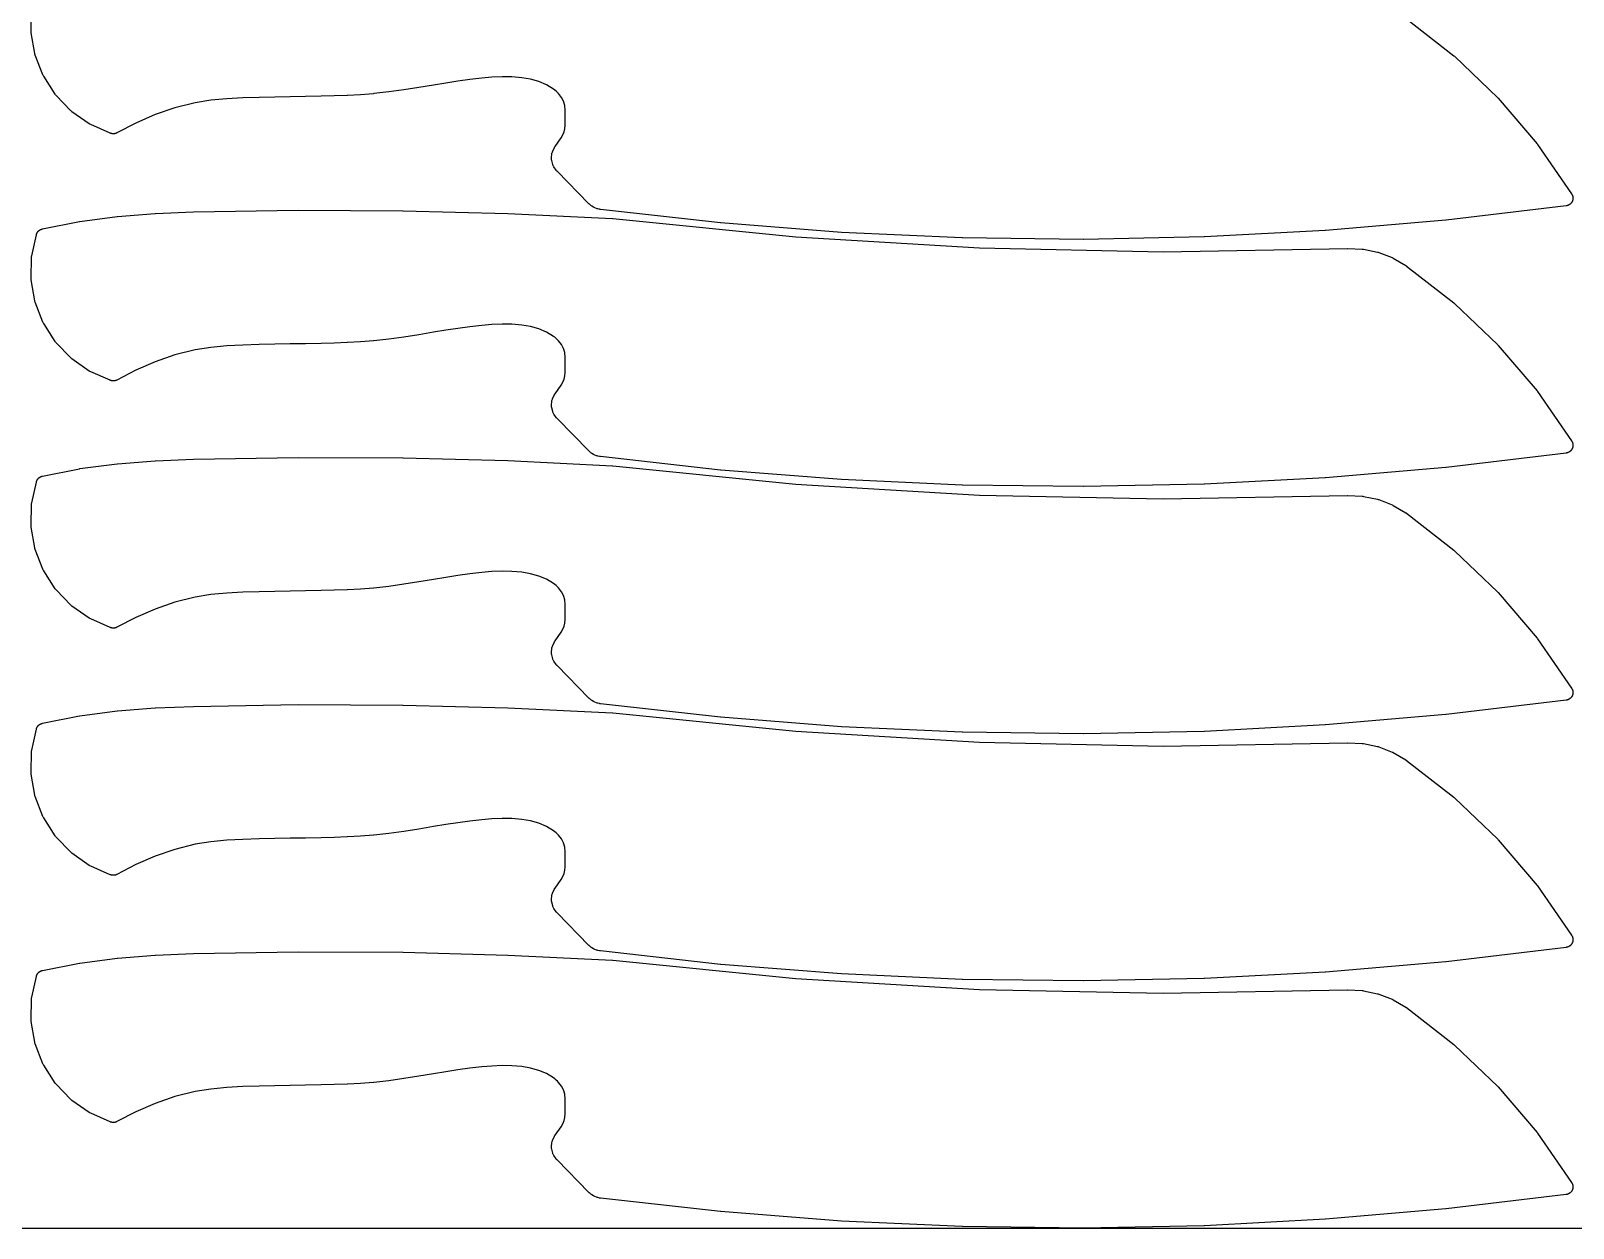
# Model space of a CAD drawing. Header units: metres. Extents: x 0 to 3000, y 0 to 1240.
# Drawn here: x 399.4 to 798.9, y 0 to 310 of the extents above; entities that cross this region are included whole.
import ezdxf

# ---------------------------------------------------------------- set-up
doc = ezdxf.new("R2010")
doc.units = ezdxf.units.M

msp = doc.modelspace()

# ---------------------------------------------------------------- linework, layer by layer
at = {"color": 7}
msp.add_lwpolyline([(0, 0), (3000, 0), (3000, 1240), (0, 1240), (0, 0)], close=True, dxfattribs=at)
at = {"color": 1}
msp.add_lwpolyline([(755.72, 313.1), (767.97, 303.55), (768.12, 303.41), (779.31, 292.7), (779.45, 292.55), (789.5, 280.76), (789.63, 280.6), (798.46, 267.82), (798.5, 267.74), (798.55, 267.66), (798.56, 267.65), (798.56, 267.65), (798.6, 267.57), (798.64, 267.48), (798.64, 267.48), (798.65, 267.47), (798.68, 267.39), (798.71, 267.3), (798.71, 267.29), (798.71, 267.29), (798.74, 267.2), (798.76, 267.11), (798.76, 267.1), (798.77, 267.1), (798.78, 267.01), (798.8, 266.92), (798.8, 266.91), (798.8, 266.91), (798.8, 266.81), (798.81, 266.72), (798.81, 266.71), (798.81, 266.71), (798.81, 266.62), (798.8, 266.52), (798.8, 266.52), (798.8, 266.51), (798.79, 266.42), (798.78, 266.33), (798.78, 266.32), (798.78, 266.32), (798.76, 266.23), (798.74, 266.14), (798.73, 266.13), (798.73, 266.13), (798.7, 266.04), (798.67, 265.95), (798.67, 265.95), (798.67, 265.94), (798.63, 265.86), (798.59, 265.77), (798.59, 265.77), (798.59, 265.76), (798.54, 265.68), (798.5, 265.6), (798.49, 265.6), (798.49, 265.59), (798.44, 265.52), (798.38, 265.44), (798.38, 265.44), (798.38, 265.43), (798.31, 265.36), (798.25, 265.29), (798.25, 265.29), (798.25, 265.29), (798.18, 265.22), (798.11, 265.16), (798.11, 265.16), (798.1, 265.15), (798.03, 265.1), (797.96, 265.04), (797.95, 265.04), (797.95, 265.03), (797.87, 264.98), (797.79, 264.93), (797.78, 264.93), (797.78, 264.93), (797.7, 264.89), (797.61, 264.85), (797.61, 264.85), (797.6, 264.84), (797.52, 264.81), (797.43, 264.78), (797.42, 264.78), (797.42, 264.77), (797.33, 264.75), (797.24, 264.73), (797.24, 264.72), (797.23, 264.72), (797.14, 264.71), (797.05, 264.69), (765.94, 260.98), (765.87, 260.98), (734.69, 258.29), (734.62, 258.29), (703.38, 256.63), (703.31, 256.63), (672.04, 256), (671.98, 256), (640.7, 256.4), (640.64, 256.4), (609.38, 257.82), (609.32, 257.83), (578.11, 260.28), (578.05, 260.29), (546.91, 263.77), (546.91, 263.77), (546.91, 263.77), (546.81, 263.78), (546.72, 263.8), (546.72, 263.8), (546.72, 263.8), (546.23, 263.9), (546.06, 263.94), (545.91, 264), (545.45, 264.18), (545.29, 264.25), (545.15, 264.33), (544.72, 264.59), (544.58, 264.68), (544.45, 264.78), (544.07, 265.11), (544.01, 265.17), (543.95, 265.22), (535.68, 273.65), (535.62, 273.71), (535.57, 273.76), (535.57, 273.76), (535.56, 273.78), (535.54, 273.79), (535.5, 273.86), (535.45, 273.92), (534.86, 274.79), (534.76, 274.94), (534.68, 275.1), (534.62, 275.26), (534.57, 275.43), (534.31, 276.42), (534.27, 276.64), (534.25, 276.87), (534.26, 277.1), (534.35, 278.12), (534.38, 278.29), (534.42, 278.47), (534.47, 278.63), (534.54, 278.79), (534.99, 279.75), (535.03, 279.82), (535.06, 279.89), (535.07, 279.9), (535.08, 279.92), (535.13, 279.99), (535.17, 280.05), (536.74, 282.27), (537.22, 283.05), (537.53, 283.83), (537.73, 284.65), (537.8, 285.56), (537.8, 289.43), (537.68, 290.68), (537.35, 291.77), (536.83, 292.78), (536.06, 293.75), (535.78, 294.03), (535.44, 294.35), (535.08, 294.65), (534.77, 294.9), (532.95, 296.02), (530.98, 296.85), (528.83, 297.45), (526.58, 297.84), (524.02, 298.06), (521.44, 298.09), (518.84, 297.98), (516.22, 297.75), (513.11, 297.39), (509.99, 296.96), (506.86, 296.47), (503.72, 295.96), (499.88, 295.32), (499.86, 295.32), (496.02, 294.71), (495.98, 294.71), (492.14, 294.17), (492.08, 294.17), (488.22, 293.74), (488.16, 293.73), (484.8, 293.47), (484.75, 293.46), (481.38, 293.28), (481.34, 293.28), (477.97, 293.16), (477.95, 293.16), (474.58, 293.08), (474.57, 293.08), (470.57, 293), (470.56, 293), (466.56, 292.93), (462.56, 292.86), (458.56, 292.77), (454.34, 292.65), (450.16, 292.42), (446.04, 292.02), (442, 291.38), (436.74, 290.08), (431.6, 288.3), (426.59, 286.12), (421.69, 283.58), (421.69, 283.57), (421.68, 283.57), (421.6, 283.53), (421.51, 283.5), (421.51, 283.49), (421.5, 283.49), (421.41, 283.46), (421.33, 283.43), (421.32, 283.43), (421.32, 283.43), (421.23, 283.41), (421.14, 283.39), (421.13, 283.39), (421.12, 283.38), (421.03, 283.37), (420.94, 283.36), (420.94, 283.36), (420.93, 283.36), (420.84, 283.36), (420.74, 283.35), (420.74, 283.35), (420.73, 283.35), (420.64, 283.36), (420.55, 283.37), (420.54, 283.37), (420.54, 283.37), (420.45, 283.38), (420.36, 283.4), (420.35, 283.4), (420.34, 283.4), (420.26, 283.42), (420.17, 283.45), (420.16, 283.45), (420.16, 283.45), (420.07, 283.48), (419.98, 283.51), (419.98, 283.52), (419.97, 283.52), (414.9, 285.73), (414.72, 285.82), (414.55, 285.92), (410.05, 289.05), (409.9, 289.17), (409.76, 289.31), (405.95, 293.26), (405.82, 293.41), (405.71, 293.57), (402.73, 298.23), (402.63, 298.4), (402.55, 298.58), (400.54, 303.74), (400.48, 303.93), (400.43, 304.12), (399.48, 309.52), (399.46, 309.71), (399.45, 309.91), (399.58, 315.39)], dxfattribs=at)
for points in [[(535.57, 209.76), (535.56, 209.78), (535.54, 209.79), (535.5, 209.86), (535.45, 209.92), (534.86, 210.79), (534.76, 210.94), (534.68, 211.1), (534.62, 211.26), (534.57, 211.43), (534.31, 212.42), (534.27, 212.64), (534.25, 212.87), (534.26, 213.1), (534.35, 214.12), (534.38, 214.29), (534.42, 214.47), (534.47, 214.63), (534.54, 214.79), (534.99, 215.75), (535.03, 215.82), (535.06, 215.89), (535.07, 215.9), (535.08, 215.92), (535.13, 215.99), (535.17, 216.05), (536.74, 218.27), (537.22, 219.05), (537.53, 219.83), (537.73, 220.65), (537.8, 221.56), (537.8, 225.43), (537.68, 226.68), (537.35, 227.77), (536.83, 228.78), (536.06, 229.75), (535.78, 230.03), (535.44, 230.35), (535.08, 230.65), (534.77, 230.9), (532.95, 232.02), (530.98, 232.85), (528.83, 233.45), (526.58, 233.84), (524.02, 234.06), (521.44, 234.09), (518.84, 233.98), (516.22, 233.75), (513.11, 233.39), (509.99, 232.96), (506.86, 232.47), (503.72, 231.96), (499.88, 231.32), (499.86, 231.32), (496.02, 230.71), (495.98, 230.71), (492.14, 230.17), (492.08, 230.17), (488.22, 229.74), (488.16, 229.73), (484.8, 229.47), (484.75, 229.46), (481.38, 229.28), (481.34, 229.28), (477.97, 229.16), (477.95, 229.16), (474.58, 229.08), (474.57, 229.08), (470.57, 229), (470.56, 229), (466.56, 228.93), (462.56, 228.86), (458.56, 228.77), (454.34, 228.65), (450.16, 228.42), (446.04, 228.02), (442, 227.38), (436.74, 226.08), (431.6, 224.3), (426.59, 222.12), (421.69, 219.58), (421.69, 219.57), (421.68, 219.57), (421.6, 219.53), (421.51, 219.5), (421.51, 219.49), (421.5, 219.49), (421.41, 219.46), (421.33, 219.43), (421.32, 219.43), (421.32, 219.43), (421.23, 219.41), (421.14, 219.39), (421.13, 219.39), (421.12, 219.38), (421.03, 219.37), (420.94, 219.36), (420.94, 219.36), (420.93, 219.36), (420.84, 219.36), (420.74, 219.35), (420.74, 219.35), (420.73, 219.35), (420.64, 219.36), (420.55, 219.37), (420.54, 219.37), (420.54, 219.37), (420.45, 219.38), (420.36, 219.4), (420.35, 219.4), (420.34, 219.4), (420.26, 219.42), (420.17, 219.45), (420.16, 219.45), (420.16, 219.45), (420.07, 219.48), (419.98, 219.51), (419.98, 219.52), (419.97, 219.52), (414.9, 221.73), (414.72, 221.82), (414.55, 221.92), (410.05, 225.05), (409.9, 225.17), (409.76, 225.31), (405.95, 229.26), (405.82, 229.41), (405.71, 229.57), (402.73, 234.23), (402.63, 234.4), (402.55, 234.58), (400.54, 239.74), (400.48, 239.93), (400.43, 240.12), (399.48, 245.52), (399.46, 245.71), (399.45, 245.91), (399.58, 251.39), (399.59, 251.59), (399.63, 251.78), (400.83, 257.18), (400.85, 257.26), (400.87, 257.33), (400.88, 257.35), (400.88, 257.37), (400.91, 257.44), (400.93, 257.51), (400.95, 257.53), (400.95, 257.56), (400.99, 257.62), (401.02, 257.69), (401.03, 257.71), (401.04, 257.73), (401.08, 257.79), (401.12, 257.86), (401.13, 257.88), (401.15, 257.9), (401.19, 257.96), (401.24, 258.02), (401.25, 258.03), (401.27, 258.05), (401.32, 258.11), (401.37, 258.16), (401.39, 258.18), (401.4, 258.2), (401.46, 258.24), (401.51, 258.29), (401.53, 258.31), (401.55, 258.32), (401.61, 258.37), (401.67, 258.41), (401.69, 258.42), (401.71, 258.44), (401.78, 258.47), (401.84, 258.51), (401.86, 258.52), (401.88, 258.53), (401.95, 258.56), (402.02, 258.6), (402.04, 258.6), (402.06, 258.61), (402.13, 258.64), (402.2, 258.66), (402.22, 258.67), (402.25, 258.68), (402.32, 258.69), (402.39, 258.71), (411.99, 260.63), (412.12, 260.65), (421.79, 261.92), (421.89, 261.93), (431.62, 262.69), (431.69, 262.7), (441.49, 263.1), (441.51, 263.1), (441.54, 263.1), (468.64, 263.57), (468.68, 263.57), (495.78, 263.44), (495.82, 263.44), (522.92, 262.72), (522.96, 262.72), (550.03, 261.41), (550.08, 261.41), (550.14, 261.41), (597.57, 256.67), (645.1, 253.8), (692.71, 252.8), (740.38, 253.67), (740.44, 253.67), (740.5, 253.67), (744.24, 253.51), (744.4, 253.49), (744.56, 253.47), (748.2, 252.71), (748.36, 252.67), (748.51, 252.62), (751.98, 251.28), (752.13, 251.21), (752.27, 251.14), (755.5, 249.25), (755.53, 249.23), (755.56, 249.21), (755.61, 249.17), (755.66, 249.14), (755.69, 249.12), (755.72, 249.1), (767.97, 239.55), (768.12, 239.41), (779.31, 228.7), (779.45, 228.55), (789.5, 216.76), (789.63, 216.6), (798.46, 203.82), (798.5, 203.74), (798.55, 203.66), (798.56, 203.65), (798.56, 203.65), (798.6, 203.57), (798.64, 203.48), (798.64, 203.48), (798.65, 203.47), (798.68, 203.39), (798.71, 203.3), (798.71, 203.29), (798.71, 203.29), (798.74, 203.2), (798.76, 203.11), (798.76, 203.1), (798.77, 203.1), (798.78, 203.01), (798.8, 202.92), (798.8, 202.91), (798.8, 202.91), (798.8, 202.81), (798.81, 202.72), (798.81, 202.71), (798.81, 202.71), (798.81, 202.62), (798.8, 202.52), (798.8, 202.52), (798.8, 202.51), (798.79, 202.42), (798.78, 202.33), (798.78, 202.32), (798.78, 202.32), (798.76, 202.23), (798.74, 202.14), (798.73, 202.13), (798.73, 202.13), (798.7, 202.04), (798.67, 201.95), (798.67, 201.95), (798.67, 201.94), (798.63, 201.86), (798.59, 201.77), (798.59, 201.77), (798.59, 201.76), (798.54, 201.68), (798.5, 201.6), (798.49, 201.6), (798.49, 201.59), (798.44, 201.52), (798.38, 201.44), (798.38, 201.44), (798.38, 201.43), (798.31, 201.36), (798.25, 201.29), (798.25, 201.29), (798.25, 201.29), (798.18, 201.22), (798.11, 201.16), (798.11, 201.16), (798.1, 201.15), (798.03, 201.1), (797.96, 201.04), (797.95, 201.04), (797.95, 201.03), (797.87, 200.98), (797.79, 200.93), (797.78, 200.93), (797.78, 200.93), (797.7, 200.89), (797.61, 200.85), (797.61, 200.85), (797.6, 200.84), (797.52, 200.81), (797.43, 200.78), (797.42, 200.78), (797.42, 200.77), (797.33, 200.75), (797.24, 200.73), (797.24, 200.72), (797.23, 200.72), (797.14, 200.71), (797.05, 200.69), (765.94, 196.98), (765.87, 196.98), (734.69, 194.29), (734.62, 194.29), (703.38, 192.63), (703.31, 192.63), (672.04, 192), (671.98, 192), (640.7, 192.4), (640.64, 192.4), (609.38, 193.82), (609.32, 193.83), (578.11, 196.28), (578.05, 196.29), (546.91, 199.77), (546.91, 199.77), (546.91, 199.77), (546.81, 199.78), (546.72, 199.8), (546.72, 199.8), (546.72, 199.8), (546.23, 199.9), (546.06, 199.94), (545.91, 200), (545.45, 200.18), (545.29, 200.25), (545.15, 200.33), (544.72, 200.59), (544.58, 200.68), (544.45, 200.78), (544.07, 201.11), (544.01, 201.17), (543.95, 201.22), (535.68, 209.65), (535.62, 209.71), (535.57, 209.76)], [(535.57, 145.76), (535.56, 145.78), (535.54, 145.79), (535.5, 145.86), (535.45, 145.92), (534.86, 146.79), (534.76, 146.94), (534.68, 147.1), (534.62, 147.26), (534.57, 147.43), (534.31, 148.42), (534.27, 148.64), (534.25, 148.87), (534.26, 149.1), (534.35, 150.12), (534.38, 150.29), (534.42, 150.47), (534.47, 150.63), (534.54, 150.79), (534.99, 151.75), (535.03, 151.82), (535.06, 151.89), (535.07, 151.9), (535.08, 151.92), (535.13, 151.99), (535.17, 152.05), (536.74, 154.27), (537.22, 155.05), (537.53, 155.83), (537.73, 156.65), (537.8, 157.56), (537.8, 161.43), (537.68, 162.68), (537.35, 163.77), (536.83, 164.78), (536.06, 165.75), (535.78, 166.03), (535.44, 166.35), (535.08, 166.65), (534.77, 166.9), (532.95, 168.02), (530.98, 168.85), (528.83, 169.45), (526.58, 169.84), (524.02, 170.06), (521.44, 170.09), (518.84, 169.98), (516.22, 169.75), (513.11, 169.39), (509.99, 168.96), (506.86, 168.47), (503.72, 167.96), (499.88, 167.32), (499.86, 167.32), (496.02, 166.71), (495.98, 166.71), (492.14, 166.17), (492.08, 166.17), (488.22, 165.74), (488.16, 165.73), (484.8, 165.47), (484.75, 165.46), (481.38, 165.28), (481.34, 165.28), (477.97, 165.16), (477.95, 165.16), (474.58, 165.08), (474.57, 165.08), (470.57, 165), (470.56, 165), (466.56, 164.93), (462.56, 164.86), (458.56, 164.77), (454.34, 164.65), (450.16, 164.42), (446.04, 164.02), (442, 163.38), (436.74, 162.08), (431.6, 160.3), (426.59, 158.12), (421.69, 155.58), (421.69, 155.57), (421.68, 155.57), (421.6, 155.53), (421.51, 155.5), (421.51, 155.49), (421.5, 155.49), (421.41, 155.46), (421.33, 155.43), (421.32, 155.43), (421.32, 155.43), (421.23, 155.41), (421.14, 155.39), (421.13, 155.39), (421.12, 155.38), (421.03, 155.37), (420.94, 155.36), (420.94, 155.36), (420.93, 155.36), (420.84, 155.36), (420.74, 155.35), (420.74, 155.35), (420.73, 155.35), (420.64, 155.36), (420.55, 155.37), (420.54, 155.37), (420.54, 155.37), (420.45, 155.38), (420.36, 155.4), (420.35, 155.4), (420.34, 155.4), (420.26, 155.42), (420.17, 155.45), (420.16, 155.45), (420.16, 155.45), (420.07, 155.48), (419.98, 155.51), (419.98, 155.52), (419.97, 155.52), (414.9, 157.73), (414.72, 157.82), (414.55, 157.92), (410.05, 161.05), (409.9, 161.17), (409.76, 161.31), (405.95, 165.26), (405.82, 165.41), (405.71, 165.57), (402.73, 170.23), (402.63, 170.4), (402.55, 170.58), (400.54, 175.74), (400.48, 175.93), (400.43, 176.12), (399.48, 181.52), (399.46, 181.71), (399.45, 181.91), (399.58, 187.39), (399.59, 187.59), (399.63, 187.78), (400.83, 193.18), (400.85, 193.26), (400.87, 193.33), (400.88, 193.35), (400.88, 193.37), (400.91, 193.44), (400.93, 193.51), (400.95, 193.53), (400.95, 193.56), (400.99, 193.62), (401.02, 193.69), (401.03, 193.71), (401.04, 193.73), (401.08, 193.79), (401.12, 193.86), (401.13, 193.88), (401.15, 193.9), (401.19, 193.96), (401.24, 194.02), (401.25, 194.03), (401.27, 194.05), (401.32, 194.11), (401.37, 194.16), (401.39, 194.18), (401.4, 194.2), (401.46, 194.24), (401.51, 194.29), (401.53, 194.31), (401.55, 194.32), (401.61, 194.37), (401.67, 194.41), (401.69, 194.42), (401.71, 194.44), (401.78, 194.47), (401.84, 194.51), (401.86, 194.52), (401.88, 194.53), (401.95, 194.56), (402.02, 194.6), (402.04, 194.6), (402.06, 194.61), (402.13, 194.64), (402.2, 194.66), (402.22, 194.67), (402.25, 194.68), (402.32, 194.69), (402.39, 194.71), (411.99, 196.63), (412.12, 196.65), (421.79, 197.92), (421.89, 197.93), (431.62, 198.69), (431.69, 198.7), (441.49, 199.1), (441.51, 199.1), (441.54, 199.1), (468.64, 199.57), (468.68, 199.57), (495.78, 199.44), (495.82, 199.44), (522.92, 198.72), (522.96, 198.72), (550.03, 197.41), (550.08, 197.41), (550.14, 197.41), (597.57, 192.67), (645.1, 189.8), (692.71, 188.8), (740.38, 189.67), (740.44, 189.67), (740.5, 189.67), (744.24, 189.51), (744.4, 189.49), (744.56, 189.47), (748.2, 188.71), (748.36, 188.67), (748.51, 188.62), (751.98, 187.28), (752.13, 187.21), (752.27, 187.14), (755.5, 185.25), (755.53, 185.23), (755.56, 185.21), (755.61, 185.17), (755.66, 185.14), (755.69, 185.12), (755.72, 185.1), (767.97, 175.55), (768.12, 175.41), (779.31, 164.7), (779.45, 164.55), (789.5, 152.76), (789.63, 152.6), (798.46, 139.82), (798.5, 139.74), (798.55, 139.66), (798.56, 139.65), (798.56, 139.65), (798.6, 139.57), (798.64, 139.48), (798.64, 139.48), (798.65, 139.47), (798.68, 139.39), (798.71, 139.3), (798.71, 139.29), (798.71, 139.29), (798.74, 139.2), (798.76, 139.11), (798.76, 139.1), (798.77, 139.1), (798.78, 139.01), (798.8, 138.92), (798.8, 138.91), (798.8, 138.91), (798.8, 138.81), (798.81, 138.72), (798.81, 138.71), (798.81, 138.71), (798.81, 138.62), (798.8, 138.52), (798.8, 138.52), (798.8, 138.51), (798.79, 138.42), (798.78, 138.33), (798.78, 138.32), (798.78, 138.32), (798.76, 138.23), (798.74, 138.14), (798.73, 138.13), (798.73, 138.13), (798.7, 138.04), (798.67, 137.95), (798.67, 137.95), (798.67, 137.94), (798.63, 137.86), (798.59, 137.77), (798.59, 137.77), (798.59, 137.76), (798.54, 137.68), (798.5, 137.6), (798.49, 137.6), (798.49, 137.59), (798.44, 137.52), (798.38, 137.44), (798.38, 137.44), (798.38, 137.43), (798.31, 137.36), (798.25, 137.29), (798.25, 137.29), (798.25, 137.29), (798.18, 137.22), (798.11, 137.16), (798.11, 137.16), (798.1, 137.15), (798.03, 137.1), (797.96, 137.04), (797.95, 137.04), (797.95, 137.03), (797.87, 136.98), (797.79, 136.93), (797.78, 136.93), (797.78, 136.93), (797.7, 136.89), (797.61, 136.85), (797.61, 136.85), (797.6, 136.84), (797.52, 136.81), (797.43, 136.78), (797.42, 136.78), (797.42, 136.77), (797.33, 136.75), (797.24, 136.73), (797.24, 136.72), (797.23, 136.72), (797.14, 136.71), (797.05, 136.69), (765.94, 132.98), (765.87, 132.98), (734.69, 130.29), (734.62, 130.29), (703.38, 128.63), (703.31, 128.63), (672.04, 128), (671.98, 128), (640.7, 128.4), (640.64, 128.4), (609.38, 129.82), (609.32, 129.83), (578.11, 132.28), (578.05, 132.29), (546.91, 135.77), (546.91, 135.77), (546.91, 135.77), (546.81, 135.78), (546.72, 135.8), (546.72, 135.8), (546.72, 135.8), (546.23, 135.9), (546.06, 135.94), (545.91, 136), (545.45, 136.18), (545.29, 136.25), (545.15, 136.33), (544.72, 136.59), (544.58, 136.68), (544.45, 136.78), (544.07, 137.11), (544.01, 137.17), (543.95, 137.22), (535.68, 145.65), (535.62, 145.71), (535.57, 145.76)], [(535.57, 81.76), (535.56, 81.78), (535.54, 81.79), (535.5, 81.86), (535.45, 81.92), (534.86, 82.79), (534.76, 82.94), (534.68, 83.1), (534.62, 83.26), (534.57, 83.43), (534.31, 84.42), (534.27, 84.64), (534.25, 84.87), (534.26, 85.1), (534.35, 86.12), (534.38, 86.29), (534.42, 86.47), (534.47, 86.63), (534.54, 86.79), (534.99, 87.75), (535.03, 87.82), (535.06, 87.89), (535.07, 87.9), (535.08, 87.92), (535.13, 87.99), (535.17, 88.05), (536.74, 90.27), (537.22, 91.05), (537.53, 91.83), (537.73, 92.65), (537.8, 93.56), (537.8, 97.43), (537.68, 98.68), (537.35, 99.77), (536.83, 100.78), (536.06, 101.75), (535.78, 102.03), (535.44, 102.35), (535.08, 102.65), (534.77, 102.9), (532.95, 104.02), (530.98, 104.85), (528.83, 105.45), (526.58, 105.84), (524.02, 106.06), (521.44, 106.09), (518.84, 105.98), (516.22, 105.75), (513.11, 105.39), (509.99, 104.96), (506.86, 104.47), (503.72, 103.96), (499.88, 103.32), (499.86, 103.32), (496.02, 102.71), (495.98, 102.71), (492.14, 102.17), (492.08, 102.17), (488.22, 101.74), (488.16, 101.73), (484.8, 101.47), (484.75, 101.46), (481.38, 101.28), (481.34, 101.28), (477.97, 101.16), (477.95, 101.16), (474.58, 101.08), (474.57, 101.08), (470.57, 101), (470.56, 101), (466.56, 100.93), (462.56, 100.86), (458.56, 100.77), (454.34, 100.65), (450.16, 100.42), (446.04, 100.02), (442, 99.38), (436.74, 98.08), (431.6, 96.3), (426.59, 94.12), (421.69, 91.58), (421.69, 91.57), (421.68, 91.57), (421.6, 91.53), (421.51, 91.5), (421.51, 91.49), (421.5, 91.49), (421.41, 91.46), (421.33, 91.43), (421.32, 91.43), (421.32, 91.43), (421.23, 91.41), (421.14, 91.39), (421.13, 91.39), (421.12, 91.38), (421.03, 91.37), (420.94, 91.36), (420.94, 91.36), (420.93, 91.36), (420.84, 91.36), (420.74, 91.35), (420.74, 91.35), (420.73, 91.35), (420.64, 91.36), (420.55, 91.37), (420.54, 91.37), (420.54, 91.37), (420.45, 91.38), (420.36, 91.4), (420.35, 91.4), (420.34, 91.4), (420.26, 91.42), (420.17, 91.45), (420.16, 91.45), (420.16, 91.45), (420.07, 91.48), (419.98, 91.51), (419.98, 91.52), (419.97, 91.52), (414.9, 93.73), (414.72, 93.82), (414.55, 93.92), (410.05, 97.05), (409.9, 97.17), (409.76, 97.31), (405.95, 101.26), (405.82, 101.41), (405.71, 101.57), (402.73, 106.23), (402.63, 106.4), (402.55, 106.58), (400.54, 111.74), (400.48, 111.93), (400.43, 112.12), (399.48, 117.52), (399.46, 117.71), (399.45, 117.91), (399.58, 123.39), (399.59, 123.59), (399.63, 123.78), (400.83, 129.18), (400.85, 129.26), (400.87, 129.33), (400.88, 129.35), (400.88, 129.37), (400.91, 129.44), (400.93, 129.51), (400.95, 129.53), (400.95, 129.56), (400.99, 129.62), (401.02, 129.69), (401.03, 129.71), (401.04, 129.73), (401.08, 129.79), (401.12, 129.86), (401.13, 129.88), (401.15, 129.9), (401.19, 129.96), (401.24, 130.02), (401.25, 130.03), (401.27, 130.05), (401.32, 130.11), (401.37, 130.16), (401.39, 130.18), (401.4, 130.2), (401.46, 130.24), (401.51, 130.29), (401.53, 130.31), (401.55, 130.32), (401.61, 130.37), (401.67, 130.41), (401.69, 130.42), (401.71, 130.44), (401.78, 130.47), (401.84, 130.51), (401.86, 130.52), (401.88, 130.53), (401.95, 130.56), (402.02, 130.6), (402.04, 130.6), (402.06, 130.61), (402.13, 130.64), (402.2, 130.66), (402.22, 130.67), (402.25, 130.68), (402.32, 130.69), (402.39, 130.71), (411.99, 132.63), (412.12, 132.65), (421.79, 133.92), (421.89, 133.93), (431.62, 134.69), (431.69, 134.7), (441.49, 135.1), (441.51, 135.1), (441.54, 135.1), (468.64, 135.57), (468.68, 135.57), (495.78, 135.44), (495.82, 135.44), (522.92, 134.72), (522.96, 134.72), (550.03, 133.41), (550.08, 133.41), (550.14, 133.41), (597.57, 128.67), (645.1, 125.8), (692.71, 124.8), (740.38, 125.67), (740.44, 125.67), (740.5, 125.67), (744.24, 125.51), (744.4, 125.49), (744.56, 125.47), (748.2, 124.71), (748.36, 124.67), (748.51, 124.62), (751.98, 123.28), (752.13, 123.21), (752.27, 123.14), (755.5, 121.25), (755.53, 121.23), (755.56, 121.21), (755.61, 121.17), (755.66, 121.14), (755.69, 121.12), (755.72, 121.1), (767.97, 111.55), (768.12, 111.41), (779.31, 100.7), (779.45, 100.55), (789.5, 88.76), (789.63, 88.6), (798.46, 75.82), (798.5, 75.74), (798.55, 75.66), (798.56, 75.65), (798.56, 75.65), (798.6, 75.57), (798.64, 75.48), (798.64, 75.48), (798.65, 75.47), (798.68, 75.39), (798.71, 75.3), (798.71, 75.29), (798.71, 75.29), (798.74, 75.2), (798.76, 75.11), (798.76, 75.1), (798.77, 75.1), (798.78, 75.01), (798.8, 74.92), (798.8, 74.91), (798.8, 74.91), (798.8, 74.81), (798.81, 74.72), (798.81, 74.71), (798.81, 74.71), (798.81, 74.62), (798.8, 74.52), (798.8, 74.52), (798.8, 74.51), (798.79, 74.42), (798.78, 74.33), (798.78, 74.32), (798.78, 74.32), (798.76, 74.23), (798.74, 74.14), (798.73, 74.13), (798.73, 74.13), (798.7, 74.04), (798.67, 73.95), (798.67, 73.95), (798.67, 73.94), (798.63, 73.86), (798.59, 73.77), (798.59, 73.77), (798.59, 73.76), (798.54, 73.68), (798.5, 73.6), (798.49, 73.6), (798.49, 73.59), (798.44, 73.52), (798.38, 73.44), (798.38, 73.44), (798.38, 73.43), (798.31, 73.36), (798.25, 73.29), (798.25, 73.29), (798.25, 73.29), (798.18, 73.22), (798.11, 73.16), (798.11, 73.16), (798.1, 73.15), (798.03, 73.1), (797.96, 73.04), (797.95, 73.04), (797.95, 73.03), (797.87, 72.98), (797.79, 72.93), (797.78, 72.93), (797.78, 72.93), (797.7, 72.89), (797.61, 72.85), (797.61, 72.85), (797.6, 72.84), (797.52, 72.81), (797.43, 72.78), (797.42, 72.78), (797.42, 72.77), (797.33, 72.75), (797.24, 72.73), (797.24, 72.72), (797.23, 72.72), (797.14, 72.71), (797.05, 72.69), (765.94, 68.98), (765.87, 68.98), (734.69, 66.29), (734.62, 66.29), (703.38, 64.63), (703.31, 64.63), (672.04, 64), (671.98, 64), (640.7, 64.4), (640.64, 64.4), (609.38, 65.82), (609.32, 65.83), (578.11, 68.28), (578.05, 68.29), (546.91, 71.77), (546.91, 71.77), (546.91, 71.77), (546.81, 71.78), (546.72, 71.8), (546.72, 71.8), (546.72, 71.8), (546.23, 71.9), (546.06, 71.94), (545.91, 72), (545.45, 72.18), (545.29, 72.25), (545.15, 72.33), (544.72, 72.59), (544.58, 72.68), (544.45, 72.78), (544.07, 73.11), (544.01, 73.17), (543.95, 73.22), (535.68, 81.65), (535.62, 81.71), (535.57, 81.76)], [(535.57, 17.76), (535.56, 17.78), (535.54, 17.79), (535.5, 17.86), (535.45, 17.92), (534.86, 18.79), (534.76, 18.94), (534.68, 19.1), (534.62, 19.26), (534.57, 19.43), (534.31, 20.42), (534.27, 20.64), (534.25, 20.87), (534.26, 21.1), (534.35, 22.12), (534.38, 22.29), (534.42, 22.47), (534.47, 22.63), (534.54, 22.79), (534.99, 23.75), (535.03, 23.82), (535.06, 23.89), (535.07, 23.9), (535.08, 23.92), (535.13, 23.99), (535.17, 24.05), (536.74, 26.27), (537.22, 27.05), (537.53, 27.83), (537.73, 28.65), (537.8, 29.56), (537.8, 33.43), (537.68, 34.68), (537.35, 35.77), (536.83, 36.78), (536.06, 37.75), (535.78, 38.03), (535.44, 38.35), (535.08, 38.65), (534.77, 38.9), (532.95, 40.02), (530.98, 40.85), (528.83, 41.45), (526.58, 41.84), (524.02, 42.06), (521.44, 42.09), (518.84, 41.98), (516.22, 41.75), (513.11, 41.39), (509.99, 40.96), (506.86, 40.47), (503.72, 39.96), (499.88, 39.32), (499.86, 39.32), (496.02, 38.71), (495.98, 38.71), (492.14, 38.17), (492.08, 38.17), (488.22, 37.74), (488.16, 37.73), (484.8, 37.47), (484.75, 37.46), (481.38, 37.28), (481.34, 37.28), (477.97, 37.16), (477.95, 37.16), (474.58, 37.08), (474.57, 37.08), (470.57, 37), (470.56, 37), (466.56, 36.93), (462.56, 36.86), (458.56, 36.77), (454.34, 36.65), (450.16, 36.42), (446.04, 36.02), (442, 35.38), (436.74, 34.08), (431.6, 32.3), (426.59, 30.12), (421.69, 27.58), (421.69, 27.57), (421.68, 27.57), (421.6, 27.53), (421.51, 27.5), (421.51, 27.49), (421.5, 27.49), (421.41, 27.46), (421.33, 27.43), (421.32, 27.43), (421.32, 27.43), (421.23, 27.41), (421.14, 27.39), (421.13, 27.39), (421.12, 27.38), (421.03, 27.37), (420.94, 27.36), (420.94, 27.36), (420.93, 27.36), (420.84, 27.36), (420.74, 27.35), (420.74, 27.35), (420.73, 27.35), (420.64, 27.36), (420.55, 27.37), (420.54, 27.37), (420.54, 27.37), (420.45, 27.38), (420.36, 27.4), (420.35, 27.4), (420.34, 27.4), (420.26, 27.42), (420.17, 27.45), (420.16, 27.45), (420.16, 27.45), (420.07, 27.48), (419.98, 27.51), (419.98, 27.52), (419.97, 27.52), (414.9, 29.73), (414.72, 29.82), (414.55, 29.92), (410.05, 33.05), (409.9, 33.17), (409.76, 33.31), (405.95, 37.26), (405.82, 37.41), (405.71, 37.57), (402.73, 42.23), (402.63, 42.4), (402.55, 42.58), (400.54, 47.74), (400.48, 47.93), (400.43, 48.12), (399.48, 53.52), (399.46, 53.71), (399.45, 53.91), (399.58, 59.39), (399.59, 59.59), (399.63, 59.78), (400.83, 65.18), (400.85, 65.26), (400.87, 65.33), (400.88, 65.35), (400.88, 65.37), (400.91, 65.44), (400.93, 65.51), (400.95, 65.53), (400.95, 65.56), (400.99, 65.62), (401.02, 65.69), (401.03, 65.71), (401.04, 65.73), (401.08, 65.79), (401.12, 65.86), (401.13, 65.88), (401.15, 65.9), (401.19, 65.96), (401.24, 66.02), (401.25, 66.03), (401.27, 66.05), (401.32, 66.11), (401.37, 66.16), (401.39, 66.18), (401.4, 66.2), (401.46, 66.24), (401.51, 66.29), (401.53, 66.31), (401.55, 66.32), (401.61, 66.37), (401.67, 66.41), (401.69, 66.42), (401.71, 66.44), (401.78, 66.47), (401.84, 66.51), (401.86, 66.52), (401.88, 66.53), (401.95, 66.56), (402.02, 66.6), (402.04, 66.6), (402.06, 66.61), (402.13, 66.64), (402.2, 66.66), (402.22, 66.67), (402.25, 66.68), (402.32, 66.69), (402.39, 66.71), (411.99, 68.63), (412.12, 68.65), (421.79, 69.92), (421.89, 69.93), (431.62, 70.69), (431.69, 70.7), (441.49, 71.1), (441.51, 71.1), (441.54, 71.1), (468.64, 71.57), (468.68, 71.57), (495.78, 71.44), (495.82, 71.44), (522.92, 70.72), (522.96, 70.72), (550.03, 69.41), (550.08, 69.41), (550.14, 69.41), (597.57, 64.67), (645.1, 61.8), (692.71, 60.8), (740.38, 61.67), (740.44, 61.67), (740.5, 61.67), (744.24, 61.51), (744.4, 61.49), (744.56, 61.47), (748.2, 60.71), (748.36, 60.67), (748.51, 60.62), (751.98, 59.28), (752.13, 59.21), (752.27, 59.14), (755.5, 57.25), (755.53, 57.23), (755.56, 57.21), (755.61, 57.17), (755.66, 57.14), (755.69, 57.12), (755.72, 57.1), (767.97, 47.55), (768.12, 47.41), (779.31, 36.7), (779.45, 36.55), (789.5, 24.76), (789.63, 24.6), (798.46, 11.82), (798.5, 11.74), (798.55, 11.66), (798.56, 11.65), (798.56, 11.65), (798.6, 11.57), (798.64, 11.48), (798.64, 11.48), (798.65, 11.47), (798.68, 11.39), (798.71, 11.3), (798.71, 11.29), (798.71, 11.29), (798.74, 11.2), (798.76, 11.11), (798.76, 11.1), (798.77, 11.1), (798.78, 11.01), (798.8, 10.92), (798.8, 10.91), (798.8, 10.91), (798.8, 10.81), (798.81, 10.72), (798.81, 10.71), (798.81, 10.71), (798.81, 10.62), (798.8, 10.52), (798.8, 10.52), (798.8, 10.51), (798.79, 10.42), (798.78, 10.33), (798.78, 10.32), (798.78, 10.32), (798.76, 10.23), (798.74, 10.14), (798.73, 10.13), (798.73, 10.13), (798.7, 10.04), (798.67, 9.95), (798.67, 9.95), (798.67, 9.94), (798.63, 9.86), (798.59, 9.77), (798.59, 9.77), (798.59, 9.76), (798.54, 9.68), (798.5, 9.6), (798.49, 9.6), (798.49, 9.59), (798.44, 9.52), (798.38, 9.44), (798.38, 9.44), (798.38, 9.43), (798.31, 9.36), (798.25, 9.29), (798.25, 9.29), (798.25, 9.29), (798.18, 9.22), (798.11, 9.16), (798.11, 9.16), (798.1, 9.15), (798.03, 9.1), (797.96, 9.04), (797.95, 9.04), (797.95, 9.03), (797.87, 8.98), (797.79, 8.93), (797.78, 8.93), (797.78, 8.93), (797.7, 8.89), (797.61, 8.85), (797.61, 8.85), (797.6, 8.84), (797.52, 8.81), (797.43, 8.78), (797.42, 8.78), (797.42, 8.77), (797.33, 8.75), (797.24, 8.73), (797.24, 8.72), (797.23, 8.72), (797.14, 8.71), (797.05, 8.69), (765.94, 4.98), (765.87, 4.98), (734.69, 2.29), (734.62, 2.29), (703.38, 0.63), (703.31, 0.63), (672.04, 0), (671.98, 0), (640.7, 0.4), (640.64, 0.4), (609.38, 1.82), (609.32, 1.83), (578.11, 4.28), (578.05, 4.29), (546.91, 7.77), (546.91, 7.77), (546.91, 7.77), (546.81, 7.78), (546.72, 7.8), (546.72, 7.8), (546.72, 7.8), (546.23, 7.9), (546.06, 7.94), (545.91, 8), (545.45, 8.18), (545.29, 8.25), (545.15, 8.33), (544.72, 8.59), (544.58, 8.68), (544.45, 8.78), (544.07, 9.11), (544.01, 9.17), (543.95, 9.22), (535.68, 17.65), (535.62, 17.71), (535.57, 17.76)]]:
    msp.add_lwpolyline(points, close=True, dxfattribs=at)

doc.saveas('drawing.dxf')
